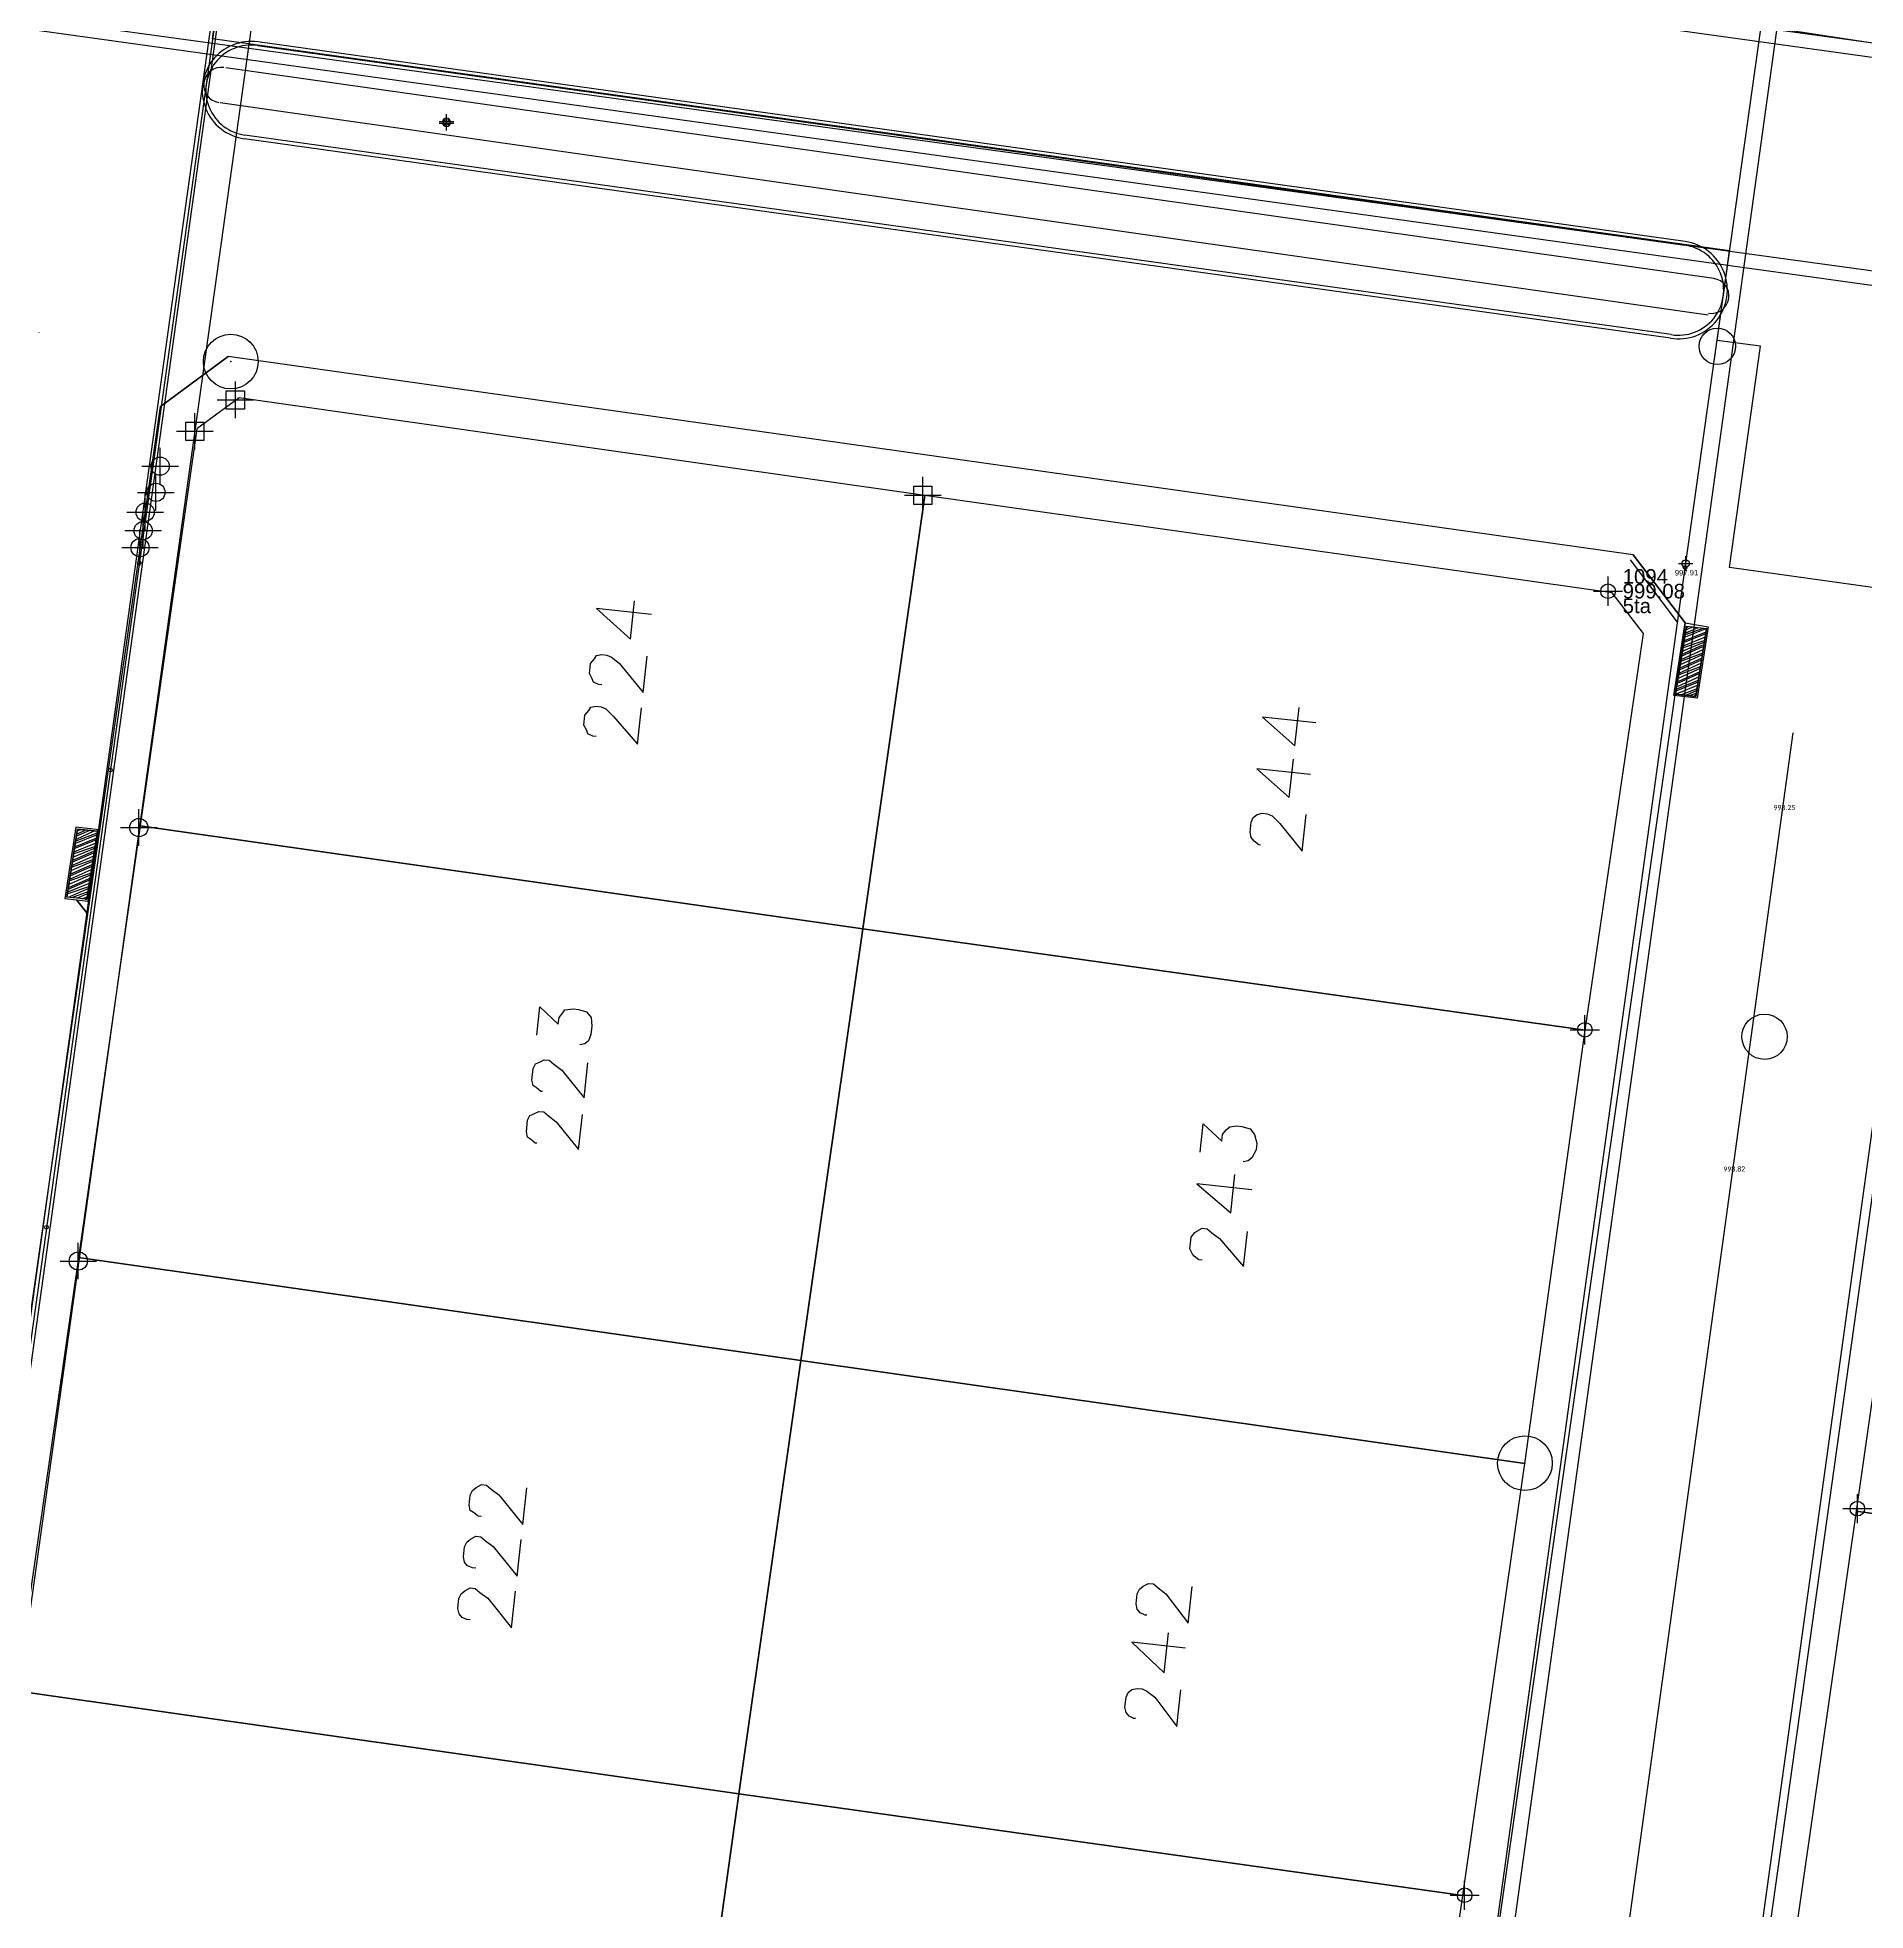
# Model space of a CAD drawing. Header units: metres. Extents: x -977055 to 805873, y -1033982 to 242021.
# Drawn here: x 959.2 to 1009.3, y 987.7 to 1039.1 of the extents above; entities that cross this region are included whole.
import ezdxf

# ---------------------------------------------------------------- set-up
doc = ezdxf.new("R2010")
doc.units = ezdxf.units.M
doc.header["$PDMODE"] = 32
doc.header["$PDSIZE"] = 1.5
for name, color, linetype in [('12-CONDICIONES EXISTENTES', 2, 'Continuous'), ('5ta avenida', 10, 'Continuous'), ('C-ROAD-PROF-TEXT', 11, 'Continuous'), ('LOTE 243', 6, 'Continuous'), ('PUNTOS V', 4, 'Continuous'), ('V-NODE', 1, 'Continuous')]:
    doc.layers.add(name, color=color, linetype=linetype)
doc.layers.add('PDF2_area escolar', color=7, linetype='Continuous', true_color=0x989898)
doc.layers.add('PDF_Geometry', color=7, linetype='Continuous', true_color=0x797979)
doc.layers.get('PDF2_area escolar').off()
doc.styles.get("Standard").update_dxf_attribs({"font": 'arial.ttf'})

# ---------------------------------------------------------------- blocks, each defined once
blk = doc.blocks.new('*U2497')
at = {"color": 0, "linetype": 'ByBlock', "lineweight": -2, "transparency": 16777216}
for p, q in [((-1, 0), (1, 0)), ((0, -1), (0, 1))]:
    blk.add_line(p, q, dxfattribs=at)
blk.add_lwpolyline([(-0.5, -0.5), (-0.5, 0.5), (0.5, 0.5), (0.5, -0.5)], close=True, dxfattribs=at)
blk = doc.blocks.new('*U2795', base_point=(964.67, 1029.142, 998.389))
at = {"layer": 'V-NODE', "color": 130, "lineweight": -2, "xscale": 0.5, "yscale": 0.5, "zscale": 0.5}
blk.add_blockref('*U2497', (964.67, 1029.142, 998.389), dxfattribs=at)
blk = doc.blocks.new('*U2798', base_point=(963.56, 1028.282, 998.405))
at = {"layer": 'V-NODE', "color": 130, "lineweight": -2, "xscale": 0.5, "yscale": 0.5, "zscale": 0.5}
blk.add_blockref('*U2497', (963.56, 1028.282, 998.405), dxfattribs=at)
blk = doc.blocks.new('*U2810', base_point=(983.504, 1026.529, 998.561))
at = {"layer": 'V-NODE', "color": 130, "lineweight": -2, "xscale": 0.5, "yscale": 0.5, "zscale": 0.5}
blk.add_blockref('*U2497', (983.504, 1026.529, 998.561), dxfattribs=at)
blk = doc.blocks.new('base')
at = {"layer": 'PDF_Geometry', "lineweight": 25, "extrusion": (-0.000787417, 0.063364, 0.99799), "elevation": 0.026}
for points in [[(-314.355, -197.288), (-299.601, -195.681), (-292.744, -194.188), (-282.663, -192.111), (-274.476, -190.361), (-258.037, -185.154), (-248.029, -180.61), (-240.539, -177.71), (-228.643, -174.042), (-222.733, -172.714), (-217.384, -171.04), (-209.935, -169.248), (-202.16, -164.759), (-196.196, -160.284), (-195.073, -159.817), (-178.095, -157.457), (-154.298, -156.614), (-136.667, -154.611), (-124.436, -153.164), (-118.066, -151.474), (-100.79, -146.646), (-80.955, -140.967), (-73.385, -139.328), (-61.694, -135.822), (-40.504, -131.604), (-37.727, -130.872), (-17.661, -129.441), (1.311, -127.461), (21.092, -124.929), (41.006, -122.83), (47.376, -123.458), (63.592, -123.186), (81.402, -124.312), (85.639, -96.072), (88.705, -66.393), (92.811, -40.781), (97.16, -22.386), (100.596, -1.562), (102.483, 8.32), (109.691, 37.361), (117.528, 76.62), (126.217, 115.638), (131.513, 149.592), (134.682, 173.973), (136.916, 195.591), (139.956, 229.678), (141.558, 250.676), (142.614, 271.37), (143.252, 283.21), (147.066, 312.938), (152.58, 355.631), (153.554, 396.042), (150.869, 418.02), (151.777, 438.639), (150.959, 458.028), (151.777, 438.639), (150.869, 418.02), (153.554, 396.042), (152.58, 355.631), (147.066, 312.938), (143.252, 283.21), (142.614, 271.37), (141.558, 250.676), (139.956, 229.678), (136.916, 195.591), (134.682, 173.973), (131.513, 149.592), (126.217, 115.638), (117.528, 76.62), (109.691, 37.361), (102.483, 8.32), (100.596, -1.562), (97.16, -22.386), (92.811, -40.781), (88.705, -66.393), (85.639, -96.072), (81.402, -124.312), (63.592, -123.186), (47.376, -123.458), (41.006, -122.83), (21.092, -124.929), (1.311, -127.461), (-17.661, -129.441), (-37.727, -130.872), (-40.504, -131.604), (-61.694, -135.822), (-73.385, -139.328), (-80.955, -140.967), (-100.79, -146.646), (-118.066, -151.474), (-124.436, -153.164), (-136.667, -154.611), (-154.298, -156.614), (-178.095, -157.457), (-195.073, -159.817), (-196.196, -160.284), (-202.16, -164.759), (-209.935, -169.248), (-217.384, -171.04), (-222.733, -172.714), (-228.643, -174.042), (-240.539, -177.71), (-248.029, -180.61), (-258.037, -185.154), (-274.476, -190.361), (-282.663, -192.111), (-292.744, -194.188), (-299.601, -195.681), (-314.355, -197.288), (-312.178, -178.446), (-309.146, -157.898), (-306.876, -132.899), (-305.823, -118.002), (-298.643, -78.802), (-291.055, -45.077), (-282.252, -15.116), (-275.645, 10.473), (-270.319, 33.898), (-263.825, 63.164), (-258.15, 86.408), (-284.424, 123.888)], [(-81.774, -19.979), (-122.465, -13.639)], [(-120.33, -7.08), (-121.726, -5.196), (-110.823, 64.902), (-108.945, 66.252), (-70.522, 60.325), (-69.126, 58.441), (-80.029, -11.657), (-81.907, -13.007)], [(-121.726, -5.196), (-122.361, -5.073), (-122.033, -3.119), (-121.393, -3.196), (-121.726, -5.196), (-120.33, -7.08), (-81.907, -13.007), (-80.029, -11.657)], [(-93.417, -5.778), (-91.909, -5.96), (-92.827, -5.107), (-92.953, -6.158)], [(-121.761, -5.099), (-121.444, -3.236), (-121.992, -3.17), (-122.31, -5.033), (-121.677, -4.784)], [(-121.633, -4.419), (-122.265, -4.667)], [(-121.644, -4.51), (-122.271, -4.713)], [(-121.649, -4.556), (-122.282, -4.804)], [(-121.66, -4.647), (-122.293, -4.896)], [(-121.666, -4.693), (-122.299, -4.941)], [(-121.734, -4.87), (-122.218, -5.044)], [(-121.739, -4.916), (-122.081, -5.06)], [(-121.75, -5.008), (-121.944, -5.077)], [(-121.756, -5.053), (-121.807, -5.093)], [(-92.027, -3.859), (-91.936, -3.87), (-91.804, -3.932), (-91.769, -4.029), (-91.694, -4.177), (-91.727, -4.451), (-91.835, -4.577), (-91.892, -4.663), (-92.035, -4.692), (-92.172, -4.676), (-92.303, -4.614), (-92.515, -4.449), (-93.159, -3.63), (-93.28, -4.635)], [(-121.572, -3.916), (-122.159, -4.17)], [(-121.578, -3.962), (-122.165, -4.216)], [(-121.589, -4.053), (-122.176, -4.307)], [(-121.6, -4.145), (-122.181, -4.353)], [(-121.605, -4.19), (-122.192, -4.444)], [(-121.616, -4.282), (-122.203, -4.536)], [(-121.622, -4.327), (-122.209, -4.581)], [(-121.517, -3.459), (-122.104, -3.713)], [(-121.528, -3.55), (-122.115, -3.804)], [(-121.534, -3.596), (-122.121, -3.85)], [(-121.545, -3.687), (-122.132, -3.941)], [(-121.556, -3.779), (-122.137, -3.987)], [(-121.561, -3.825), (-122.148, -4.078)], [(-121.444, -3.236), (-122.077, -3.484)], [(-121.455, -3.327), (-122.088, -3.576)], [(-121.46, -3.373), (-122.093, -3.621)], [(-121.581, -3.219), (-122.066, -3.393)], [(-121.718, -3.203), (-122.06, -3.347)], [(-121.81, -3.192), (-122.003, -3.261)], [(-121.947, -3.175), (-121.998, -3.216)], [(-91.856, -2.442), (-91.765, -2.453), (-91.633, -2.515), (-91.599, -2.612), (-91.524, -2.76), (-91.557, -3.034), (-91.665, -3.16), (-91.721, -3.246), (-91.864, -3.275), (-92.001, -3.259), (-92.133, -3.197), (-92.339, -2.986), (-92.988, -2.213), (-93.109, -3.218)], [(-111.579, -2.57), (-110.117, -2.746), (-110.994, -1.945), (-111.121, -2.996)], [(-111.409, -1.153), (-109.946, -1.329), (-110.823, -0.528), (-110.95, -1.579)], [(-77.799, 1.847), (-77.845, 1.852), (-78.162, -0.011), (-77.614, -0.077), (-77.297, 1.786)], [(-77.608, -0.031), (-77.705, -0.066)], [(-110.018, 0.767), (-109.972, 0.761), (-109.846, 0.653), (-109.766, 0.551), (-109.737, 0.408), (-109.77, 0.134), (-109.832, 0.002), (-109.934, -0.078), (-110.077, -0.107), (-110.214, -0.091), (-110.346, -0.029), (-110.552, 0.182), (-111.155, 0.95), (-111.276, -0.056)], [(-77.474, 0.694), (-78.107, 0.446)], [(-77.485, 0.603), (-78.113, 0.4)], [(-77.491, 0.557), (-78.124, 0.309)], [(-77.502, 0.466), (-78.135, 0.218)], [(-77.507, 0.42), (-78.14, 0.172)], [(-77.518, 0.329), (-78.151, 0.08)], [(-77.575, 0.243), (-78.157, 0.035)], [(-77.581, 0.197), (-78.071, -0.022)], [(-77.592, 0.106), (-77.934, -0.038)], [(-77.597, 0.06), (-77.842, -0.05)], [(-77.414, 1.197), (-78.001, 0.943)], [(-77.419, 1.152), (-78.006, 0.898)], [(-77.43, 1.06), (-78.017, 0.806)], [(-77.441, 0.969), (-78.023, 0.761)], [(-77.447, 0.923), (-78.034, 0.669)], [(-77.458, 0.832), (-78.045, 0.578)], [(-77.463, 0.786), (-78.05, 0.532)], [(-77.313, 1.649), (-77.946, 1.4)], [(-77.37, 1.563), (-77.957, 1.309)], [(-77.375, 1.517), (-77.962, 1.263)], [(-77.386, 1.426), (-77.973, 1.172)], [(-77.397, 1.334), (-77.979, 1.126)], [(-77.403, 1.289), (-77.99, 1.035)], [(-77.308, 1.695), (-77.935, 1.492)], [(-77.342, 1.791), (-77.929, 1.538)], [(-77.434, 1.802), (-77.918, 1.629)], [(-77.571, 1.819), (-77.913, 1.675)], [(-77.708, 1.836), (-77.902, 1.766)], [(-90.128, 5.743), (-90.222, 4.966), (-90.721, 5.444), (-90.743, 5.261), (-90.851, 5.135), (-90.907, 5.049), (-91.141, 5.031), (-91.279, 5.047), (-91.502, 5.12), (-91.622, 5.274), (-91.64, 5.508), (-91.613, 5.737), (-91.545, 5.914), (-91.443, 5.994), (-91.3, 6.023)], [(-90.266, 7.29), (-90.221, 7.285), (-90.095, 7.177), (-90.009, 7.12), (-89.98, 6.977), (-90.018, 6.657), (-90.08, 6.526), (-90.177, 6.491), (-90.325, 6.416), (-90.462, 6.433), (-90.589, 6.541), (-90.801, 6.705), (-91.404, 7.473), (-91.519, 6.514)], [(-90.096, 8.707), (-90.05, 8.702), (-89.924, 8.594), (-89.838, 8.537), (-89.809, 8.394), (-89.847, 8.074), (-89.91, 7.943), (-90.006, 7.908), (-90.155, 7.833), (-90.292, 7.85), (-90.418, 7.958), (-90.63, 8.122), (-91.233, 8.89), (-91.349, 7.931)], [(-108.263, 9.18), (-108.356, 8.403), (-108.855, 8.88), (-108.877, 8.698), (-108.985, 8.572), (-109.087, 8.491), (-109.276, 8.467), (-109.413, 8.484), (-109.636, 8.557), (-109.757, 8.711), (-109.82, 8.95), (-109.798, 9.133), (-109.679, 9.351), (-109.577, 9.431), (-109.434, 9.46)], [(-109.666, 10.23), (-108.158, 10.048), (-109.081, 10.855), (-109.207, 9.804)], [(-108.276, 12.149), (-108.184, 12.138), (-108.058, 12.03), (-108.018, 11.979), (-107.943, 11.831), (-107.982, 11.511), (-108.09, 11.385), (-108.141, 11.345), (-108.289, 11.27), (-108.426, 11.286), (-108.552, 11.394), (-108.764, 11.559), (-109.413, 12.333), (-109.529, 11.373)], [(-88.445, 18.942), (-88.354, 18.931), (-88.228, 18.823), (-88.142, 18.766), (-88.113, 18.623), (-88.146, 18.349), (-88.208, 18.217), (-88.31, 18.137), (-88.459, 18.062), (-88.596, 18.079), (-88.722, 18.187), (-88.934, 18.351), (-89.577, 19.171), (-89.698, 18.165)], [(-88.275, 20.359), (-88.183, 20.348), (-88.052, 20.285), (-87.971, 20.183), (-87.942, 20.04), (-87.975, 19.766), (-88.037, 19.634), (-88.14, 19.554), (-88.288, 19.479), (-88.425, 19.496), (-88.551, 19.604), (-88.763, 19.768), (-89.406, 20.588), (-89.527, 19.582)], [(-88.104, 21.776), (-88.012, 21.764), (-87.881, 21.702), (-87.8, 21.6), (-87.771, 21.457), (-87.804, 21.183), (-87.867, 21.051), (-87.969, 20.971), (-88.117, 20.896), (-88.254, 20.913), (-88.38, 21.021), (-88.592, 21.185), (-89.236, 22.005), (-89.357, 20.999)], [(-106.64, 21.876), (-106.594, 21.87), (-106.463, 21.808), (-106.382, 21.706), (-106.353, 21.563), (-106.386, 21.289), (-106.449, 21.157), (-106.551, 21.077), (-106.699, 21.002), (-106.836, 21.018), (-106.962, 21.126), (-107.174, 21.291), (-107.772, 22.105), (-107.893, 21.099)], [(-107.689, 22.79), (-106.227, 22.614), (-107.098, 23.461), (-107.231, 22.364)], [(-106.299, 24.71), (-106.253, 24.704), (-106.121, 24.642), (-106.041, 24.539), (-106.012, 24.397), (-106.045, 24.123), (-106.107, 23.991), (-106.21, 23.91), (-106.352, 23.881), (-106.489, 23.898), (-106.621, 23.96), (-106.833, 24.125), (-107.43, 24.939), (-107.552, 23.933)]]:
    blk.add_lwpolyline(points, dxfattribs=at)
blk.add_lwpolyline([(-122.477, -13.684, 0.999988), (-122.632, -14.639), (-81.935, -20.933)], format="xyb", dxfattribs=at)
for points in [[(-99.092, 2.928), (-100.941, -8.952), (-82.187, -11.861), (-81.02, -11.028), (-79.338, -0.148)], [(-118.852, 5.958), (-120.58, -4.917), (-119.741, -6.038), (-100.941, -8.952), (-99.092, 2.928)], [(-121.992, -3.17), (-121.444, -3.236), (-121.761, -5.099), (-122.31, -5.033)], [(-77.885, 1.903), (-78.213, -0.051), (-77.573, -0.128), (-77.245, 1.826)], [(-77.614, -0.077), (-78.162, -0.011), (-77.845, 1.852), (-77.297, 1.786)], [(-97.249, 14.762), (-99.092, 2.928), (-79.338, -0.148), (-77.495, 11.687)], [(-117.049, 17.843), (-118.852, 5.958), (-99.092, 2.928), (-97.249, 14.762)], [(-145.867, 22.289), (-147.71, 10.455), (-127.955, 7.379), (-126.107, 19.259)], [(-95.401, 26.643), (-97.249, 14.762), (-77.495, 11.687), (-75.646, 23.567)], [(-115.206, 29.678), (-117.049, 17.843), (-97.249, 14.762), (-95.401, 26.643)], [(-144.064, 34.175), (-145.867, 22.289), (-126.107, 19.259), (-124.263, 31.094)], [(-93.603, 38.482), (-95.401, 26.643), (-75.646, 23.567), (-73.803, 35.401)], [(-113.358, 41.558), (-115.206, 29.678), (-95.401, 26.643), (-93.603, 38.482)]]:
    blk.add_lwpolyline(points, close=True, dxfattribs=at)
at = {"layer": 'PDF_Geometry', "color": 6, "lineweight": 40, "extrusion": (-0.000787417, 0.063364, 0.99799), "elevation": 0.026}
blk.add_lwpolyline([(-77.847, 2.223), (-77.565, 1.865)], dxfattribs=at)
blk = doc.blocks.new('*U3053')
at = {"color": 0, "linetype": 'ByBlock', "lineweight": -2, "transparency": 16777216}
for p, q in [((-1, 0), (1, 0)), ((0, -1), (0, 1))]:
    blk.add_line(p, q, dxfattribs=at)
blk.add_circle((0, 0), 0.5, dxfattribs=at)
blk = doc.blocks.new('*U3059', base_point=(962.027, 1017.42, 999.09))
at = {"layer": 'V-NODE', "color": 90, "lineweight": -2, "xscale": 0.5, "yscale": 0.5, "zscale": 0.5}
blk.add_blockref('*U3053', (962.027, 1017.42, 999.09), dxfattribs=at)
blk = doc.blocks.new('*U3062', base_point=(960.366, 1005.54, 999.54))
at = {"layer": 'V-NODE', "color": 90, "lineweight": -2, "xscale": 0.5, "yscale": 0.5, "zscale": 0.5}
blk.add_blockref('*U3053', (960.366, 1005.54, 999.54), dxfattribs=at)
blk = doc.blocks.new('*U3523')
at = {"color": 0, "linetype": 'ByBlock', "lineweight": -2, "transparency": 16777216}
for p, q in [((-1, 0), (1, 0)), ((0, -1), (0, 1))]:
    blk.add_line(p, q, dxfattribs=at)
blk.add_circle((0, 0), 0.5, dxfattribs=at)
blk = doc.blocks.new('*U3526', base_point=(962.027, 1017.42, 999.09))
at = {"layer": 'V-NODE', "color": 90, "lineweight": -2, "xscale": 0.5, "yscale": 0.5, "zscale": 0.5}
blk.add_blockref('*U3523', (962.027, 1017.42, 999.09), dxfattribs=at)
blk = doc.blocks.new('*U4378')
at = {"color": 0, "linetype": 'ByBlock', "lineweight": -2, "transparency": 16777216}
for p, q in [((-1, 0), (1, 0)), ((0, -1), (0, 1))]:
    blk.add_line(p, q, dxfattribs=at)
blk.add_circle((0, 0), 0.5, dxfattribs=at)
blk = doc.blocks.new('*U4441', base_point=(970.457, 1036.724, 998.022))
at = {"layer": 'V-NODE', "lineweight": -2, "xscale": 0.2, "yscale": 0.2, "zscale": 0.2}
blk.add_blockref('*U4378', (970.457, 1036.724, 998.022), dxfattribs=at)
blk = doc.blocks.new('*U4453', base_point=(1004.405, 1024.659, 997.91))
at = {"layer": 'V-NODE', "lineweight": -2, "xscale": 0.2, "yscale": 0.2, "zscale": 0.2}
blk.add_blockref('*U4378', (1004.405, 1024.659, 997.91), dxfattribs=at)
blk = doc.blocks.new('*U4465', base_point=(970.457, 1036.774, 998.035))
at = {"layer": 'V-NODE', "lineweight": -2, "xscale": 0.2, "yscale": 0.2, "zscale": 0.2}
blk.add_blockref('*U4378', (970.457, 1036.774, 998.035), dxfattribs=at)
blk = doc.blocks.new('*U4468', base_point=(970.457, 1036.774, 998.009))
at = {"layer": 'V-NODE', "lineweight": -2, "xscale": 0.2, "yscale": 0.2, "zscale": 0.2}
blk.add_blockref('*U4378', (970.457, 1036.774, 998.009), dxfattribs=at)
blk = doc.blocks.new('*U4471', base_point=(970.457, 1036.724, 998.009))
at = {"layer": 'V-NODE', "lineweight": -2, "xscale": 0.2, "yscale": 0.2, "zscale": 0.2}
blk.add_blockref('*U4378', (970.457, 1036.724, 998.009), dxfattribs=at)
blk = doc.blocks.new('*U4676')
at = {"color": 0, "linetype": 'ByBlock', "lineweight": -2, "transparency": 16777216}
for p, q in [((-1, 0), (1, 0)), ((0, -1), (0, 1))]:
    blk.add_line(p, q, dxfattribs=at)
blk.add_circle((0, 0), 0.5, dxfattribs=at)
blk = doc.blocks.new('*U4696', base_point=(962.056, 1025.093, 997.925))
at = {"layer": 'V-NODE', "color": 5, "lineweight": -2, "xscale": 0.5, "yscale": 0.5, "zscale": 0.5}
blk.add_blockref('*U4676', (962.056, 1025.093, 997.925), dxfattribs=at)
blk = doc.blocks.new('*U4699', base_point=(962.145, 1025.56, 997.75))
at = {"layer": 'V-NODE', "color": 5, "lineweight": -2, "xscale": 0.5, "yscale": 0.5, "zscale": 0.5}
blk.add_blockref('*U4676', (962.145, 1025.56, 997.75), dxfattribs=at)
blk = doc.blocks.new('*U4702', base_point=(962.198, 1026.063, 997.893))
at = {"layer": 'V-NODE', "color": 5, "lineweight": -2, "xscale": 0.5, "yscale": 0.5, "zscale": 0.5}
blk.add_blockref('*U4676', (962.198, 1026.063, 997.893), dxfattribs=at)
blk = doc.blocks.new('*U4705', base_point=(962.493, 1026.608, 997.754))
at = {"layer": 'V-NODE', "color": 5, "lineweight": -2, "xscale": 0.5, "yscale": 0.5, "zscale": 0.5}
blk.add_blockref('*U4676', (962.493, 1026.608, 997.754), dxfattribs=at)
blk = doc.blocks.new('*U4708', base_point=(962.608, 1027.325, 997.742))
at = {"layer": 'V-NODE', "color": 5, "lineweight": -2, "xscale": 0.5, "yscale": 0.5, "zscale": 0.5}
blk.add_blockref('*U4676', (962.608, 1027.325, 997.742), dxfattribs=at)

msp = doc.modelspace()

# ---------------------------------------------------------------- linework, layer by layer
at = {"color": 1}
for p, q in [((965.27263, 1038.85466, 998.561), (1004.37858, 1033.38209, 998.561)), ((1004.39117, 1033.4813, 998.561), (965.28643, 1038.95371, 998.561)), ((1003.98812, 1030.83201, 998.561), (964.9171, 1036.29928, 998.561)), ((1004.00444, 1030.93067, 998.561), (964.92971, 1036.39849, 998.561))]:
    msp.add_line(p, q, dxfattribs=at)
at = {"color": 2}
msp.add_line((1011.54327, 1023.71744, 998.561), (1005.60113, 1024.54866, 998.561), dxfattribs=at)
for points in [[(1006.47657, 1039.39), (1013.59468, 1038.3039), (1028.25455, 1143.7276), (1030.20492, 1145.53448), (1039.02616, 1145.96592), (1038.66008, 1152.75737), (1024.40007, 1151.98483), (1012.86861, 1149.03335), (1017.5654, 1150.23542), (1019.53599, 1144.07167), (1020.87063, 1142.90279), (1006.47657, 1039.39)], [(964.90308, 1045.16679), (1004.90706, 1039.56855), (1006.69073, 1040.91278), (1006.47657, 1039.39), (1013.59468, 1038.3039), (1013.82071, 1039.91108), (1015.07462, 1038.24834), (1045.10893, 1034.047), (1044.25001, 1027.90678), (1012.75211, 1032.31286), (1012.40854, 1029.85677), (1043.10328, 1025.56305), (1042.24435, 1019.42283), (1005.60113, 1024.54866), (1006.45512, 1030.61752), (1005.26423, 1030.76969), (1005.60963, 1033.22566), (964.04668, 1039.03471), (964.90308, 1045.16679)]]:
    msp.add_lwpolyline(points, dxfattribs=at)
at = {"color": 1}
for points, elevation in [([(988.70081, 858.6933), (1028.93284, 1145.88834), (1021.4813, 1144.57148), (981.77572, 857.94163), (988.70081, 858.6933)], 2006.05387), ([(938.32565, 853.49253), (977.19382, 1133.04779), (969.57923, 1130.55567), (930.81283, 851.13877), (938.32565, 853.49253)], 1010.921), ([(801.61867, 1067.45219), (1160.48943, 1017.53949), (1159.04381, 1011.48073), (800.75387, 1061.31279), (801.60927, 1067.4535)], 1997.105), ([(801.61867, 1067.45219), (1045.10893, 1034.047), (1044.25001, 1027.90678), (800.75387, 1061.31279), (801.61867, 1067.45219)], 1997.105)]:
    msp.add_lwpolyline(points, dxfattribs=dict(at, elevation=elevation))
msp.add_circle((1005.271, 1030.61), 0.5, dxfattribs=at)
msp.add_point((964.545, 1030.191), dxfattribs=at)
at = {"layer": '12-CONDICIONES EXISTENTES', "color": 1}
for points, elevation in [([(994.52229, 953.30755), (1004.25949, 1023.62549), (1006.75019, 1041.33554), (1020.87063, 1142.90279)], 2001.659), ([(1004.17958, 1023.04841), (1002.8933, 1024.75373)], 1998.199), ([(1001.65424, 952.31996), (1011.39039, 1022.63033), (1011.40401, 1022.72719)], 2001.659), ([(998.08827, 952.81376), (1007.35182, 1020.01355)], 2001.659)]:
    msp.add_lwpolyline(points, dxfattribs=dict(at, elevation=elevation))
msp.add_circle((1004.38865, 1024.54387, 996.877), 0.05, dxfattribs=at)
for centre, radius, start, end in [((965.10155, 1037.62652, 998.561), 1.34, 82.069683, 262.088245), ((965.10155, 1037.62652, 998.561), 1.24, 82.069683, 262.088245), ((1004.20672, 1032.15406, 998.561), 1.34, 260.611204, 82.088245), ((1004.20672, 1032.15406, 998.561), 1.24, 260.611204, 82.088245)]:
    msp.add_arc(centre, radius, start, end, dxfattribs=at)
at = {"layer": '5ta avenida', "color": 0, "linetype": 'ByBlock', "lineweight": -2, "transparency": 16777216}
for p, q in [((1002.278, 1023.497, 1998.119), (1002.278, 1024.297, 1998.119)), ((1001.878, 1023.897, 1998.119), (1002.678, 1023.897, 1998.119)), ((1001.243, 1011.878, 1998.464), (1002.043, 1011.878, 1998.464)), ((1001.643, 1011.478, 1998.464), (1001.643, 1012.278, 1998.464)), ((1009.108, 998.353, 1999.105), (1009.108, 999.153, 1999.105)), ((1008.708, 998.753, 1999.105), (1009.508, 998.753, 1999.105)), ((998.349, 987.757, 1999.647), (998.349, 988.557, 1999.647)), ((997.949, 988.157, 1999.647), (998.749, 988.157, 1999.647))]:
    msp.add_line(p, q, dxfattribs=at)
for centre in [(1002.278, 1023.897, 1998.119), (1001.643, 1011.878, 1998.464), (1009.108, 998.753, 1999.105), (998.349, 988.157, 1999.647)]:
    msp.add_circle(centre, 0.2, dxfattribs=at)
at = {"layer": 'LOTE 243', "color": 1, "elevation": 1009.43524}
for points in [[(977.00002, 1131.99893), (965.07922, 1047.15006), (962.46607, 1028.44811), (952.78003, 959.1458), (950.94785, 946.05157), (937.95342, 853.36412)], [(977.09482, 1131.955), (965.17825, 1047.13615), (962.56511, 1028.43427), (952.87906, 959.13196), (951.04689, 946.03771), (938.06969, 853.47319)], [(978.04222, 1131.51066), (966.16852, 1046.99702), (963.55549, 1028.29589), (953.86944, 958.99354), (952.03724, 945.89914), (939.06001, 853.33435)]]:
    msp.add_lwpolyline(points, dxfattribs=at)
at = {"layer": 'LOTE 243', "color": 1, "linetype": 'ByBlock', "elevation": 1009.43524}
msp.add_lwpolyline([(959.28822, 1030.99705), (959.28748, 1030.99172)], dxfattribs=at)
at = {"layer": 'PDF_Geometry', "lineweight": 25, "extrusion": (-0.000787417, 0.063364, 0.99799)}
msp.add_circle((-1019.05812, -933.75841, 1060.76006), 0.6215, dxfattribs=at)
msp.add_arc((-977.10522, -960.4217, 1060.76006), 0.48341, 261.180103, 81.178701, dxfattribs=at)
at = {"layer": 'PUNTOS V', "color": 1}
for centre in [(962.03949, 1024.67357), (961.24566, 1018.99377), (959.49492, 1006.46748)]:
    msp.add_circle(centre, 0.05, dxfattribs=at)
at = {"layer": 'PUNTOS V', "color": 2}
msp.add_point((1000, 1000, 1000), dxfattribs=at)

# ---------------------------------------------------------------- block references
at = {"layer": 'PDF2_area escolar'}
msp.add_blockref('base', (882.736, 1016.336, 999.038), dxfattribs=at)
at = {"layer": 'V-NODE'}
for name, p in [('*U4465', (970.457, 1036.774, 998.033)), ('*U4468', (970.457, 1036.774, 998.007)), ('*U4441', (970.457, 1036.724, 998.02)), ('*U4471', (970.457, 1036.724, 998.007)), ('*U2795', (964.67, 1029.142, 998.389)), ('*U2798', (963.56, 1028.282, 998.405)), ('*U4708', (962.608, 1027.325, 997.74)), ('*U4705', (962.493, 1026.608, 997.752)), ('*U2810', (983.504, 1026.529, 998.561)), ('*U4702', (962.198, 1026.063, 997.891)), ('*U4699', (962.145, 1025.56, 997.748)), ('*U4696', (962.056, 1025.093, 997.923)), ('*U4453', (1004.405, 1024.659, 997.908)), ('*U3059', (962.027, 1017.42, 999.09)), ('*U3526', (962.027, 1017.42, 999.09)), ('*U3062', (960.366, 1005.54, 999.54))]:
    msp.add_blockref(name, p, dxfattribs=at)

# ---------------------------------------------------------------- texts
at = {"layer": '5ta avenida', "linetype": 'ByBlock', "char_height": 0.4}
for s, insert, attachment_point in [('{\\C2;1094}', (1002.678, 1024.097, 1998.119), 7), ('{\\C2;5ta}', (1002.678, 1023.697, 1998.119), 1), ('{\\C2;999.08}', (1002.678, 1023.897, 1998.119), 4)]:
    msp.add_mtext(s, dxfattribs=dict(at, insert=insert, attachment_point=attachment_point))
at = {"layer": 'C-ROAD-PROF-TEXT', "color": 11, "linetype": 'Continuous', "lineweight": -3, "char_height": 0.15, "attachment_point": 8, "rotation": 0.571108}
for s, insert in [('{\\C2;997.91}', (1004.42827, 1024.32915, 996.877)), ('{\\fCalibri|b0|i0|c0|p34;\\H0.91667x;\\C256;998.25}', (1007.10898, 1017.89645, 3004.296)), ('{\\fCalibri|b0|i0|c0|p34;\\H0.91667x;\\C256;998.82}', (1005.73733, 1007.99095, 3004.296))]:
    msp.add_mtext(s, dxfattribs=dict(at, insert=insert))

doc.saveas('drawing.dxf')
